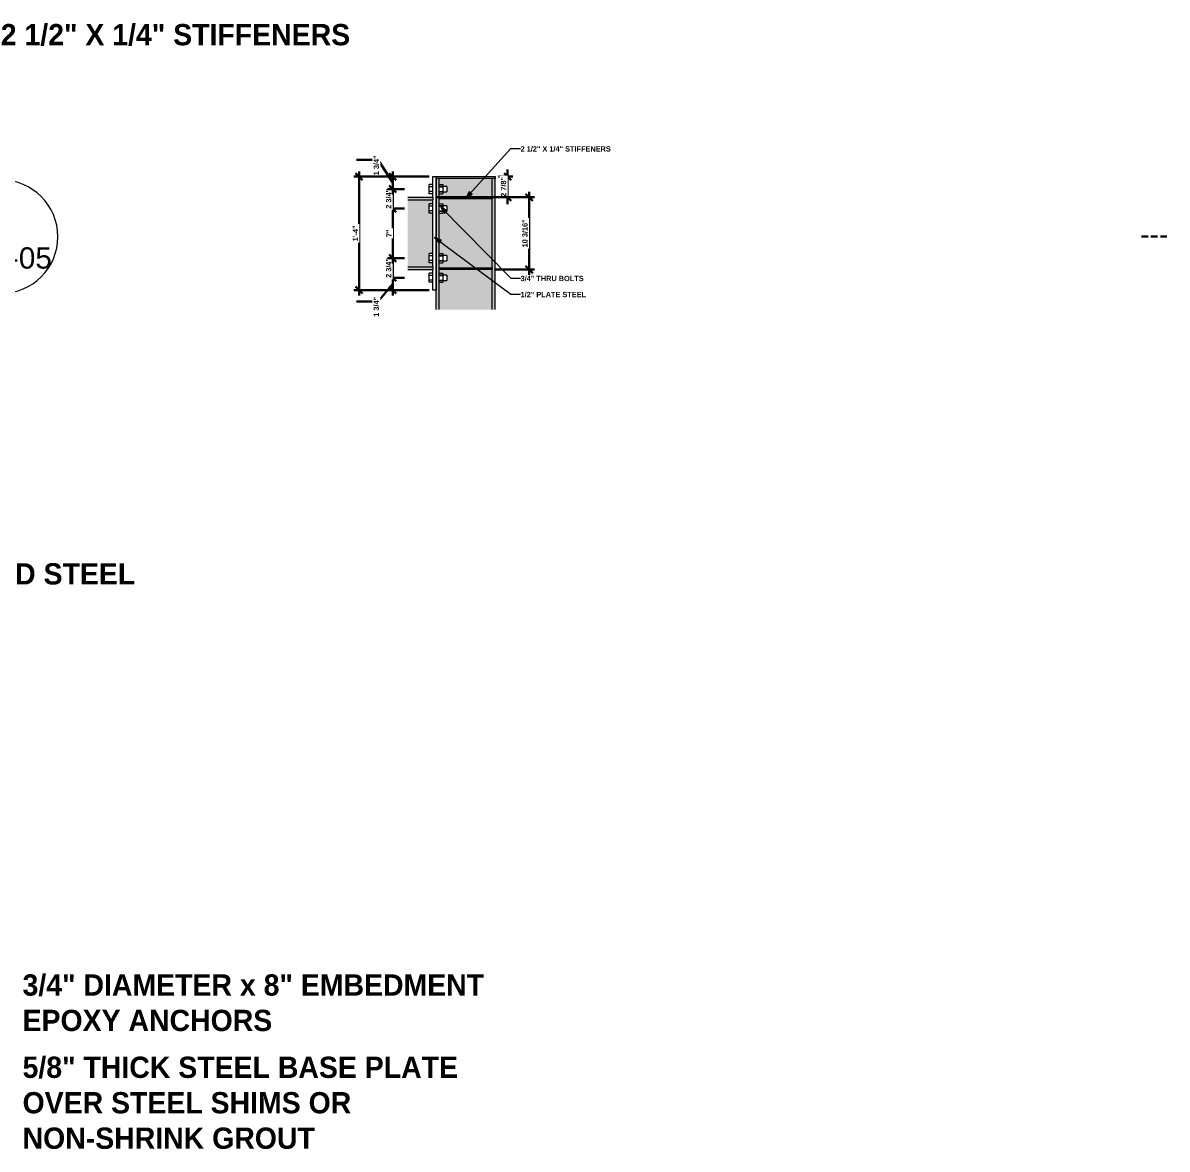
# Model space of a CAD drawing. Header units: inches. Extents: x -8939 to -8174, y -29 to 1319.
# Drawn here: x -8665.7 to -8504.3, y 9.2 to 168.1 of the extents above; entities that cross this region are included whole.
import ezdxf

# ---------------------------------------------------------------- set-up
doc = ezdxf.new("R2010")
doc.units = ezdxf.units.IN
doc.header["$MEASUREMENT"] = 0
for name, color, linetype, lineweight in [('A-ANNO-DIMS-1', 211, 'Continuous', 30), ('A-ANNO-SYMB', 150, 'Continuous', 9), ('A-GENM', 5, 'Continuous', 9), ('G-ANNO-TEXT', 231, 'Continuous', 9), ('S-BEAM', 12, 'Continuous', 9), ('S-BEAM-1', 63, 'Continuous', 9), ('S-COLS', 52, 'Continuous', 9), ('S-COLS-1', 22, 'Continuous', 9), ('S-FSTN', 2, 'Continuous', 9)]:
    doc.layers.add(name, color=color, linetype=linetype, lineweight=lineweight)
doc.styles.add('Arial', font='arial.ttf', dxfattribs={"height": 3})
doc.styles.add('Century Gothic', font='ufonts.com_century-gothic.ttf', dxfattribs={"height": 3})
doc.styles.add('Century Gothic_B', font='GOTHICB.TTF', dxfattribs={"height": 3})
doc.styles.add('Century Gothic_B_1', font='GOTHICB.TTF', dxfattribs={"height": 0.75})
doc.dimstyles.new('OD__1_16__Tol___2', dxfattribs={"dimscale": 12, "dimtxt": 0.783126, "dimasz": 0.083333, "dimexe": 0.0625, "dimexo": 0.041667, "dimgap": 0.010417, "dimtad": 1, "dimdec": 4, "dimrnd": 0.0625, "dimzin": 3, "dimdsep": 46, "dimlunit": 4, "dimtxsty": 'Century Gothic_B_1', "dimblk1": 'OBLIQUE', "dimblk2": 'OBLIQUE', "dimsah": 1, "dimcen": 0.09, "dimdle": 0.0625, "dimazin": 0, "dimtfac": 1, "dimtdec": 4, "dimtix": 1, "dimtmove": 1, "dimatfit": 3, "dimfxl": 1, "dimtvp": 1, "dimtfill": 1, "dimfrac": 2, "dimtolj": 1, "dimtzin": 0, "dimlwd": 30, "dimlwe": 30, "dimarcsym": 2})
doc.dimstyles.new('OD__1_16__Tol___3', dxfattribs={"dimscale": 12, "dimtxt": 0.783126, "dimasz": 0.083333, "dimexe": 0.0625, "dimexo": 0.041667, "dimgap": 0.010417, "dimtad": 1, "dimdec": 4, "dimrnd": 0.0625, "dimzin": 3, "dimdsep": 46, "dimlunit": 4, "dimtxsty": 'Century Gothic_B_1', "dimblk1": 'OBLIQUE', "dimblk2": 'OBLIQUE', "dimsah": 1, "dimcen": 0.09, "dimdle": 0.0625, "dimazin": 0, "dimtfac": 1, "dimtdec": 4, "dimtix": 1, "dimtmove": 0, "dimatfit": 3, "dimfxl": 1, "dimtvp": 1, "dimtfill": 1, "dimfrac": 2, "dimtolj": 1, "dimtzin": 0, "dimlwd": 30, "dimlwe": 30, "dimarcsym": 2})

# ---------------------------------------------------------------- blocks, each defined once
blk = doc.blocks.new('W-Wide Flange - W10X22 _MOMENT FRAME_-2399009-DETAIL - MOMENT FRAME _1_ - HEAD')
at = {"layer": 'S-BEAM-1'}
for points in [[(-8704.13, 143.14), (-8702.46, 143.14), (-8702.46, 143.5), (-8705.99, 143.5), (-8705.99, 143.14)], [(-8704.13, 142.56), (-8702.46, 142.56), (-8702.46, 143.14), (-8705.99, 143.14), (-8705.99, 142.56)], [(-8704.13, 134.24), (-8702.46, 134.24), (-8702.46, 134.25), (-8702.96, 134.25), (-8702.96, 135.55), (-8702.46, 135.55), (-8702.46, 141.25), (-8702.96, 141.25), (-8702.96, 142.55), (-8702.46, 142.55), (-8702.46, 142.56), (-8705.99, 142.56), (-8705.99, 134.24)], [(-8705.99, 133.66), (-8702.46, 133.66), (-8702.46, 134.24), (-8705.99, 134.23), (-8705.99, 133.66)], [(-8704.13, 133.3), (-8702.46, 133.3), (-8702.46, 133.66), (-8705.99, 133.66), (-8705.99, 133.3)]]:
    blk.add_hatch(color=256, dxfattribs=at).paths.add_polyline_path(points, flags=0)
at = {"layer": 'S-BEAM'}
for p, q in [((-8705.99, 143.5), (-8702.46, 143.5)), ((-8705.99, 143.14), (-8702.46, 143.14)), ((-8702.46, 143.5), (-8702.46, 143.14)), ((-8705.99, 133.66), (-8702.46, 133.66)), ((-8705.99, 133.3), (-8702.46, 133.3)), ((-8702.46, 133.66), (-8702.46, 133.3))]:
    blk.add_line(p, q, dxfattribs=at)
blk = doc.blocks.new('051200 - Structural Steel Framing - Moment Frame - Bolted - 1-2290656-DETAIL - MOMENT FRAME _1_ - HEAD')
at = {"layer": 'A-GENM'}
for p, q in [((-8702.96, 144.97), (-8702.96, 145.3)), ((-8702.46, 145.3), (-8702.96, 145.3)), ((-8701.56, 145.3), (-8701.06, 145.3)), ((-8701.06, 145.3), (-8701.06, 144.97)), ((-8702.96, 144.32), (-8702.96, 144.97)), ((-8702.46, 144.97), (-8702.96, 144.97)), ((-8702.96, 144), (-8702.96, 144.32)), ((-8702.46, 144.32), (-8702.96, 144.32)), ((-8702.46, 144), (-8702.96, 144)), ((-8700.46, 145.02), (-8701.56, 145.02)), ((-8701.56, 144.97), (-8701.06, 144.97)), ((-8701.56, 144.32), (-8701.06, 144.32)), ((-8701.56, 144.27), (-8700.46, 144.27)), ((-8701.56, 144), (-8701.06, 144)), ((-8701.06, 144.97), (-8701.06, 144.32)), ((-8701.06, 144.32), (-8701.06, 144)), ((-8700.46, 145.02), (-8700.46, 144.65)), ((-8700.46, 144.65), (-8700.46, 144.27)), ((-8702.96, 142.22), (-8702.96, 142.55)), ((-8702.46, 142.55), (-8702.96, 142.55)), ((-8702.96, 141.57), (-8702.96, 142.22)), ((-8702.46, 142.22), (-8702.96, 142.22)), ((-8701.56, 142.55), (-8701.06, 142.55)), ((-8700.46, 142.27), (-8701.56, 142.27)), ((-8701.56, 142.22), (-8701.06, 142.22)), ((-8701.06, 142.55), (-8701.06, 142.22)), ((-8701.06, 142.22), (-8701.06, 141.57)), ((-8700.46, 142.27), (-8700.46, 141.9)), ((-8702.96, 141.25), (-8702.96, 141.57)), ((-8702.46, 141.57), (-8702.96, 141.57)), ((-8702.46, 141.25), (-8702.96, 141.25)), ((-8701.56, 141.57), (-8701.06, 141.57)), ((-8701.56, 141.52), (-8700.46, 141.52)), ((-8701.56, 141.25), (-8701.06, 141.25)), ((-8701.06, 141.57), (-8701.06, 141.25)), ((-8700.46, 141.9), (-8700.46, 141.52)), ((-8702.96, 135.22), (-8702.96, 135.55)), ((-8702.46, 135.55), (-8702.96, 135.55)), ((-8702.96, 134.57), (-8702.96, 135.22)), ((-8702.46, 135.22), (-8702.96, 135.22)), ((-8702.96, 134.25), (-8702.96, 134.57)), ((-8702.46, 134.57), (-8702.96, 134.57)), ((-8702.46, 134.25), (-8702.96, 134.25)), ((-8701.56, 135.55), (-8701.06, 135.55)), ((-8700.46, 135.27), (-8701.56, 135.27)), ((-8701.56, 135.22), (-8701.06, 135.22)), ((-8701.56, 134.57), (-8701.06, 134.57)), ((-8701.56, 134.52), (-8700.46, 134.52)), ((-8701.56, 134.25), (-8701.06, 134.25)), ((-8701.06, 135.55), (-8701.06, 135.22)), ((-8701.06, 135.22), (-8701.06, 134.57)), ((-8701.06, 134.57), (-8701.06, 134.25)), ((-8700.46, 135.27), (-8700.46, 134.9)), ((-8700.46, 134.9), (-8700.46, 134.52)), ((-8702.96, 132.47), (-8702.96, 132.8)), ((-8702.46, 132.8), (-8702.96, 132.8)), ((-8702.96, 131.82), (-8702.96, 132.47)), ((-8702.46, 132.47), (-8702.96, 132.47)), ((-8701.56, 132.8), (-8701.06, 132.8)), ((-8700.46, 132.52), (-8701.56, 132.52)), ((-8701.56, 132.47), (-8701.06, 132.47)), ((-8701.06, 132.8), (-8701.06, 132.47)), ((-8701.06, 132.47), (-8701.06, 131.82)), ((-8700.46, 132.52), (-8700.46, 132.15)), ((-8702.96, 131.5), (-8702.96, 131.82)), ((-8702.46, 131.82), (-8702.96, 131.82)), ((-8702.46, 131.5), (-8702.96, 131.5)), ((-8701.56, 131.82), (-8701.06, 131.82)), ((-8701.56, 131.77), (-8700.46, 131.77)), ((-8701.56, 131.5), (-8701.06, 131.5)), ((-8701.06, 131.82), (-8701.06, 131.5)), ((-8700.46, 132.15), (-8700.46, 131.77))]:
    blk.add_line(p, q, dxfattribs=at)
at = {"layer": 'S-FSTN'}
for p, q in [((-8702.46, 143.5), (-8702.46, 146.4)), ((-8702.46, 146.4), (-8701.96, 146.4)), ((-8701.96, 146.4), (-8693.68, 146.4)), ((-8701.96, 146.15), (-8701.96, 146.4)), ((-8701.96, 146.4), (-8701.96, 130.4)), ((-8693.68, 146.15), (-8701.96, 146.15)), ((-8693.68, 146.4), (-8693.68, 146.15)), ((-8702.46, 133.66), (-8702.46, 143.14)), ((-8701.56, 143.5), (-8694.08, 143.5)), ((-8701.56, 143.25), (-8701.56, 143.5)), ((-8694.08, 143.25), (-8701.56, 143.25)), ((-8694.08, 143.5), (-8694.08, 143.25)), ((-8702.46, 130.4), (-8702.46, 133.3)), ((-8701.56, 133.55), (-8694.08, 133.55)), ((-8701.56, 133.3), (-8701.56, 133.55)), ((-8694.08, 133.3), (-8701.56, 133.3)), ((-8694.08, 133.55), (-8694.08, 133.3)), ((-8701.96, 130.4), (-8702.46, 130.4))]:
    blk.add_line(p, q, dxfattribs=at)
blk = doc.blocks.new('Detail View - Callout Head-565430-STRUCTURE - MOMENT FRAME _1_ - ELEVATION')
at = {"layer": 'A-ANNO-SYMB'}
for start, end in [(0, 180), (180, 360)]:
    blk.add_arc((-8668.72, 137.93), 8, start, end, dxfattribs=at)
at = {"layer": 'A-ANNO-SYMB', "insert": (-8508.09, 139.8), "char_height": 3, "width": 5.151, "attachment_point": 1, "style": 'Century Gothic'}
blk.add_mtext('---', dxfattribs=at)
blk = doc.blocks.new('_Oblique')
at = {"color": 0, "linetype": 'ByBlock', "lineweight": -2}
blk.add_line((-0.5, -0.5), (0.5, 0.5), dxfattribs=at)
blk = doc.blocks.new('DIMBLOCK22-DETAIL - MOMENT FRAME _1_ - HEAD')
at = {"layer": 'A-ANNO-DIMS-1', "color": 0, "lineweight": 30, "transparency": 16777216}
for p, q in [((-8613.49, 129.65), (-8613.49, 132.9)), ((-8613.49, 131.27), (-8615.56, 128.81)), ((-8611.84, 132.15), (-8614.24, 132.15)), ((-8608.34, 130.4), (-8614.24, 130.4)), ((-8615.56, 128.81), (-8618.61, 128.81))]:
    blk.add_line(p, q, dxfattribs=at)
at = {"layer": 'Defpoints', "color": 0, "transparency": 16777216}
for p in [(-8613.49, 132.15), (-8611.34, 132.15), (-8607.84, 130.4)]:
    blk.add_point(p, dxfattribs=at)
at = {"layer": 'A-ANNO-DIMS-1', "color": 0, "lineweight": 30, "transparency": 16777216}
for p, rotation in [((-8613.49, 132.15), 90), ((-8613.49, 130.4), 270)]:
    blk.add_blockref('_Oblique', p, dxfattribs=dict(at, rotation=rotation))
at = {"layer": 'A-ANNO-DIMS-1', "color": 0, "transparency": 16777216, "insert": (-8616.19, 126.64), "char_height": 0.75, "attachment_point": 1, "rotation": 90, "line_spacing_factor": 0.984502, "style": 'Century Gothic_B_1', "bg_fill": 3, "box_fill_scale": 1.25, "bg_fill_color": 256, "bg_fill_true_color": 13158600, "bg_fill_transparency": 0}
blk.add_mtext('\\A1;1 3/4"', dxfattribs=at)
blk = doc.blocks.new('DIMBLOCK23-DETAIL - MOMENT FRAME _1_ - HEAD')
at = {"layer": 'A-ANNO-DIMS-1', "color": 0, "lineweight": 30, "transparency": 16777216}
for p, q in [((-8613.49, 134.9), (-8613.49, 135.9)), ((-8611.84, 134.9), (-8614.24, 134.9)), ((-8613.49, 132.15), (-8613.49, 134.9)), ((-8611.84, 132.15), (-8614.24, 132.15)), ((-8613.49, 132.15), (-8613.49, 131.15))]:
    blk.add_line(p, q, dxfattribs=at)
at = {"layer": 'Defpoints', "color": 0, "transparency": 16777216}
for p in [(-8611.34, 134.9), (-8611.34, 132.15)]:
    blk.add_point(p, dxfattribs=at)
at = {"layer": 'A-ANNO-DIMS-1', "color": 0, "lineweight": 30, "transparency": 16777216}
for p, rotation in [((-8613.49, 134.9), 270), ((-8613.49, 132.15), 90)]:
    blk.add_blockref('_Oblique', p, dxfattribs=dict(at, rotation=rotation))
at = {"layer": 'A-ANNO-DIMS-1', "color": 0, "transparency": 16777216, "insert": (-8614.06, 133.52), "char_height": 0.75, "attachment_point": 5, "rotation": 90, "style": 'Century Gothic_B_1', "bg_fill": 3, "box_fill_scale": 1.25, "bg_fill_color": 256, "bg_fill_true_color": 13158600, "bg_fill_transparency": 0}
blk.add_mtext('\\A1;2 3/4"', dxfattribs=at)
at = {"layer": 'Defpoints', "color": 0, "transparency": 16777216}
blk.add_point((-8613.49, 134.9), dxfattribs=at)
blk = doc.blocks.new('DIMBLOCK24-DETAIL - MOMENT FRAME _1_ - HEAD')
at = {"layer": 'A-ANNO-DIMS-1', "color": 0, "lineweight": 30, "transparency": 16777216}
for p, q in [((-8613.49, 134.15), (-8613.49, 142.65)), ((-8611.84, 141.9), (-8614.24, 141.9)), ((-8611.84, 134.9), (-8614.24, 134.9))]:
    blk.add_line(p, q, dxfattribs=at)
at = {"layer": 'Defpoints', "color": 0, "transparency": 16777216}
for p in [(-8613.49, 141.9), (-8611.34, 141.9), (-8611.34, 134.9)]:
    blk.add_point(p, dxfattribs=at)
at = {"layer": 'A-ANNO-DIMS-1', "color": 0, "lineweight": 30, "transparency": 16777216}
for p, rotation in [((-8613.49, 141.9), 90), ((-8613.49, 134.9), 270)]:
    blk.add_blockref('_Oblique', p, dxfattribs=dict(at, rotation=rotation))
at = {"layer": 'A-ANNO-DIMS-1', "color": 0, "transparency": 16777216, "insert": (-8614, 138.4), "char_height": 0.75, "attachment_point": 5, "rotation": 90, "style": 'Century Gothic_B_1', "bg_fill": 3, "box_fill_scale": 1.25, "bg_fill_color": 256, "bg_fill_true_color": 13158600, "bg_fill_transparency": 0}
blk.add_mtext('\\A1;7"', dxfattribs=at)
blk = doc.blocks.new('DIMBLOCK25-DETAIL - MOMENT FRAME _1_ - HEAD')
at = {"layer": 'A-ANNO-DIMS-1', "color": 0, "lineweight": 30, "transparency": 16777216}
for p, q in [((-8613.49, 144.65), (-8613.49, 145.65)), ((-8611.84, 144.65), (-8614.24, 144.65)), ((-8613.49, 141.9), (-8613.49, 144.65)), ((-8611.84, 141.9), (-8614.24, 141.9)), ((-8613.49, 141.9), (-8613.49, 140.9))]:
    blk.add_line(p, q, dxfattribs=at)
at = {"layer": 'Defpoints', "color": 0, "transparency": 16777216}
for p in [(-8611.34, 144.65), (-8611.34, 141.9)]:
    blk.add_point(p, dxfattribs=at)
at = {"layer": 'A-ANNO-DIMS-1', "color": 0, "lineweight": 30, "transparency": 16777216}
for p, rotation in [((-8613.49, 144.65), 270), ((-8613.49, 141.9), 90)]:
    blk.add_blockref('_Oblique', p, dxfattribs=dict(at, rotation=rotation))
at = {"layer": 'A-ANNO-DIMS-1', "color": 0, "transparency": 16777216, "insert": (-8614.06, 143.27), "char_height": 0.75, "attachment_point": 5, "rotation": 90, "style": 'Century Gothic_B_1', "bg_fill": 3, "box_fill_scale": 1.25, "bg_fill_color": 256, "bg_fill_true_color": 13158600, "bg_fill_transparency": 0}
blk.add_mtext('\\A1;2 3/4"', dxfattribs=at)
at = {"layer": 'Defpoints', "color": 0, "transparency": 16777216}
blk.add_point((-8613.49, 144.65), dxfattribs=at)
blk = doc.blocks.new('DIMBLOCK26-DETAIL - MOMENT FRAME _1_ - HEAD')
at = {"layer": 'A-ANNO-DIMS-1', "color": 0, "lineweight": 30, "transparency": 16777216}
for p, q in [((-8615.56, 148.77), (-8618.61, 148.77)), ((-8613.49, 145.52), (-8615.56, 148.77)), ((-8613.49, 143.9), (-8613.49, 147.15)), ((-8608.34, 146.4), (-8614.24, 146.4)), ((-8611.84, 144.65), (-8614.24, 144.65))]:
    blk.add_line(p, q, dxfattribs=at)
at = {"layer": 'Defpoints', "color": 0, "transparency": 16777216}
for p in [(-8613.49, 146.4), (-8607.84, 146.4), (-8611.34, 144.65)]:
    blk.add_point(p, dxfattribs=at)
at = {"layer": 'A-ANNO-DIMS-1', "color": 0, "lineweight": 30, "transparency": 16777216}
for p, rotation in [((-8613.49, 146.4), 90), ((-8613.49, 144.65), 270)]:
    blk.add_blockref('_Oblique', p, dxfattribs=dict(at, rotation=rotation))
at = {"layer": 'A-ANNO-DIMS-1', "color": 0, "transparency": 16777216, "insert": (-8616.19, 146.6), "char_height": 0.75, "attachment_point": 1, "rotation": 90, "line_spacing_factor": 0.984502, "style": 'Century Gothic_B_1', "bg_fill": 3, "box_fill_scale": 1.25, "bg_fill_color": 256, "bg_fill_true_color": 13158600, "bg_fill_transparency": 0}
blk.add_mtext('\\A1;1 3/4"', dxfattribs=at)
blk = doc.blocks.new('DIMBLOCK27-DETAIL - MOMENT FRAME _1_ - HEAD')
at = {"layer": 'A-ANNO-DIMS-1', "color": 0, "lineweight": 30, "transparency": 16777216}
for p, q in [((-8618.24, 129.65), (-8618.24, 147.15)), ((-8608.34, 146.4), (-8618.99, 146.4)), ((-8608.34, 130.4), (-8618.99, 130.4))]:
    blk.add_line(p, q, dxfattribs=at)
at = {"layer": 'Defpoints', "color": 0, "transparency": 16777216}
for p in [(-8618.24, 146.4), (-8607.84, 146.4), (-8607.84, 130.4)]:
    blk.add_point(p, dxfattribs=at)
at = {"layer": 'A-ANNO-DIMS-1', "color": 0, "lineweight": 30, "transparency": 16777216}
for p, rotation in [((-8618.24, 146.4), 90), ((-8618.24, 130.4), 270)]:
    blk.add_blockref('_Oblique', p, dxfattribs=dict(at, rotation=rotation))
at = {"layer": 'A-ANNO-DIMS-1', "color": 0, "transparency": 16777216, "insert": (-8618.75, 138.4), "char_height": 0.75, "attachment_point": 5, "rotation": 90, "style": 'Century Gothic_B_1', "bg_fill": 3, "box_fill_scale": 1.25, "bg_fill_color": 256, "bg_fill_true_color": 13158600, "bg_fill_transparency": 0}
blk.add_mtext('\\A1;1\'-4"', dxfattribs=at)
blk = doc.blocks.new('DIMBLOCK28-DETAIL - MOMENT FRAME _1_ - HEAD')
at = {"layer": 'A-ANNO-DIMS-1', "color": 0, "lineweight": 30, "transparency": 16777216}
for p, q in [((-8597.28, 146.4), (-8597.28, 147.4)), ((-8598.56, 146.4), (-8596.53, 146.4)), ((-8597.28, 143.5), (-8597.28, 146.4)), ((-8607.34, 143.5), (-8596.53, 143.5)), ((-8597.28, 143.5), (-8597.28, 142.5))]:
    blk.add_line(p, q, dxfattribs=at)
at = {"layer": 'Defpoints', "color": 0, "transparency": 16777216}
blk.add_point((-8607.84, 143.5), dxfattribs=at)
at = {"layer": 'A-ANNO-DIMS-1', "color": 0, "lineweight": 30, "transparency": 16777216}
for p, rotation in [((-8597.28, 146.4), 270), ((-8597.28, 143.5), 90)]:
    blk.add_blockref('_Oblique', p, dxfattribs=dict(at, rotation=rotation))
at = {"layer": 'A-ANNO-DIMS-1', "color": 0, "transparency": 16777216, "insert": (-8597.85, 144.95), "char_height": 0.75, "attachment_point": 5, "rotation": 90, "style": 'Century Gothic_B_1', "bg_fill": 3, "box_fill_scale": 1.25, "bg_fill_color": 256, "bg_fill_true_color": 13158600, "bg_fill_transparency": 0}
blk.add_mtext('\\A1;2 7/8"', dxfattribs=at)
at = {"layer": 'Defpoints', "color": 0, "transparency": 16777216}
for p in [(-8599.06, 146.4), (-8597.28, 146.4)]:
    blk.add_point(p, dxfattribs=at)
blk = doc.blocks.new('DIMBLOCK29-DETAIL - MOMENT FRAME _1_ - HEAD')
at = {"layer": 'A-ANNO-DIMS-1', "color": 0, "lineweight": 30, "transparency": 16777216}
for p, q in [((-8594.25, 132.55), (-8594.25, 144.25)), ((-8598.96, 143.5), (-8593.5, 143.5)), ((-8598.96, 133.3), (-8593.5, 133.3))]:
    blk.add_line(p, q, dxfattribs=at)
at = {"layer": 'Defpoints', "color": 0, "transparency": 16777216}
for p in [(-8599.46, 143.5), (-8594.25, 143.5), (-8599.46, 133.3)]:
    blk.add_point(p, dxfattribs=at)
at = {"layer": 'A-ANNO-DIMS-1', "color": 0, "lineweight": 30, "transparency": 16777216}
for p, rotation in [((-8594.25, 143.5), 90), ((-8594.25, 133.3), 270)]:
    blk.add_blockref('_Oblique', p, dxfattribs=dict(at, rotation=rotation))
at = {"layer": 'A-ANNO-DIMS-1', "color": 0, "transparency": 16777216, "insert": (-8594.83, 138.4), "char_height": 0.75, "attachment_point": 5, "rotation": 90, "style": 'Century Gothic_B_1', "bg_fill": 3, "box_fill_scale": 1.25, "bg_fill_color": 256, "bg_fill_true_color": 13158600, "bg_fill_transparency": 0}
blk.add_mtext('\\A1;10 3/16"', dxfattribs=at)

msp = doc.modelspace()

# ---------------------------------------------------------------- hatches: boundary and pattern name
at = {"layer": 'G-ANNO-TEXT'}
for points in [[(-8603.15828, 143.34499), (-8602.28968, 143.90831), (-8602.68771, 144.26714)], [(-8606.71609, 142.11386), (-8606.20526, 141.21339), (-8605.82346, 141.58944)]]:
    msp.add_hatch(color=256, dxfattribs=at).paths.add_polyline_path(points, flags=0)
at = {"layer": 'S-COLS-1'}
for points in [[(-8606.94014, 127.65958), (-8606.94014, 146.14961), (-8607.34014, 146.14961), (-8607.34014, 127.65958)], [(-8599.06014, 127.65958), (-8599.06014, 146.14961), (-8599.46014, 146.14961), (-8599.46014, 127.65958)]]:
    msp.add_hatch(color=256, dxfattribs=at).paths.add_polyline_path(points, flags=0)
h = msp.add_hatch(color=256, dxfattribs=at)
h.paths.add_polyline_path([(-8606.49354, 127.65958), (-8606.46514, 127.65958), (-8606.46514, 131.50009), (-8606.94014, 131.50009), (-8606.94014, 127.65958), (-8606.70264, 127.65958)], flags=0)
h.paths.add_polyline_path([(-8606.94014, 132.79913), (-8606.46514, 132.79913), (-8606.46514, 133.3), (-8606.94014, 133.3)], flags=0)
h.paths.add_polyline_path([(-8606.94014, 133.55), (-8606.46514, 133.55), (-8606.46514, 134.25009), (-8606.94014, 134.25009), (-8606.94014, 134.07625)], flags=0)
h.paths.add_polyline_path([(-8606.46514, 135.54913), (-8606.46514, 141.25009), (-8606.94014, 141.25009), (-8606.94014, 135.54913), (-8606.48142, 135.54913)], flags=0)
h.paths.add_polyline_path([(-8606.46514, 142.54913), (-8606.46514, 143.24922), (-8606.94014, 143.24922), (-8606.94014, 142.54913), (-8606.47067, 142.54913)], flags=0)
h.paths.add_polyline_path([(-8606.70562, 143.49922), (-8606.46514, 143.49922), (-8606.46844, 144.00009), (-8606.94014, 144.00009), (-8606.94014, 143.49922), (-8606.8765, 143.49922)], flags=0)
h.paths.add_polyline_path([(-8606.94014, 145.29913), (-8606.46514, 145.29913), (-8606.46514, 146.14961), (-8606.94014, 146.14961), (-8606.94014, 145.62625)], flags=0)
h = msp.add_hatch(color=256, dxfattribs=at)
h.paths.add_polyline_path([(-8603.93403, 127.65958), (-8599.93514, 127.65958), (-8599.93514, 133.3), (-8606.46514, 133.3), (-8606.46514, 132.79913), (-8606.4417, 132.79913), (-8606.4417, 132.52461), (-8605.84014, 132.52461), (-8605.84014, 131.77461), (-8606.4417, 131.77461), (-8606.4417, 131.50009), (-8606.46514, 131.50009), (-8606.46514, 127.65958)], flags=0)
h.paths.add_polyline_path([(-8606.46514, 133.55), (-8599.93514, 133.55), (-8599.93514, 143.24922), (-8606.46514, 143.24922), (-8606.46514, 142.54913), (-8606.4417, 142.54913), (-8606.4417, 142.27461), (-8605.84014, 142.27461), (-8605.84014, 141.52461), (-8606.4417, 141.52461), (-8606.4417, 141.25009), (-8606.46514, 141.25009), (-8606.46514, 135.54913), (-8606.4417, 135.54913), (-8606.4417, 135.27461), (-8605.84014, 135.27461), (-8605.84014, 134.52461), (-8606.4417, 134.52461), (-8606.4417, 134.25009), (-8606.46514, 134.25009), (-8606.46514, 134.07625)], flags=0)
h.paths.add_polyline_path([(-8605.79211, 143.49922), (-8599.93514, 143.49922), (-8599.93514, 146.14961), (-8606.46514, 146.14961), (-8606.46514, 145.29913), (-8606.4417, 145.29913), (-8606.4417, 145.02461), (-8605.84014, 145.02461), (-8605.84014, 144.27461), (-8606.4417, 144.27461), (-8606.4417, 144.00009), (-8606.46514, 144.00009), (-8606.46514, 143.49922), (-8606.4417, 143.49922)], flags=0)
h = msp.add_hatch(color=256, dxfattribs=at)
h.paths.add_polyline_path([(-8599.93514, 127.65958), (-8599.46014, 127.65958), (-8599.46014, 133.3), (-8599.93514, 133.3)], flags=0)
h.paths.add_polyline_path([(-8599.69764, 133.55), (-8599.46014, 133.55), (-8599.46134, 143.24922), (-8599.93514, 143.24922), (-8599.93514, 133.55), (-8599.71699, 133.55)], flags=0)
h.paths.add_polyline_path([(-8599.52676, 143.49922), (-8599.46014, 143.49922), (-8599.46014, 146.14961), (-8599.93514, 146.14961), (-8599.93514, 143.49922), (-8599.69764, 143.49922)], flags=0)

# ---------------------------------------------------------------- linework, layer by layer
at = {"layer": 'G-ANNO-TEXT'}
for p, q in [((-8603.15828, 143.34499), (-8596.83412, 150.36003)), ((-8596.83412, 150.36003), (-8595.45237, 150.36003)), ((-8602.68771, 144.26714), (-8603.15828, 143.34499)), ((-8603.15828, 143.34499), (-8602.28968, 143.90831)), ((-8602.28968, 143.90831), (-8602.68771, 144.26714)), ((-8606.71609, 142.11386), (-8606.20526, 141.21339)), ((-8605.82346, 141.58944), (-8606.71609, 142.11386)), ((-8606.71609, 142.11386), (-8596.83412, 132.08082)), ((-8606.20526, 141.21339), (-8605.82346, 141.58944)), ((-8606.94817, 137.02061), (-8606.62798, 137.45033)), ((-8596.83412, 132.08082), (-8595.45237, 132.08082)), ((-8596.83412, 129.81865), (-8595.45237, 129.81865))]:
    msp.add_line(p, q, dxfattribs=at)
at = {"layer": 'S-COLS'}
for p, q in [((-8607.34014, 127.65958), (-8607.34014, 146.14961)), ((-8606.94014, 146.14961), (-8607.34014, 146.14961)), ((-8606.94014, 127.65958), (-8606.94014, 146.14961)), ((-8599.46014, 127.65958), (-8599.46014, 146.14961)), ((-8599.06014, 146.14961), (-8599.46014, 146.14961)), ((-8599.06014, 127.65958), (-8599.06014, 146.14961))]:
    msp.add_line(p, q, dxfattribs=at)

# ---------------------------------------------------------------- block references
at = {"layer": 'A-ANNO-SYMB'}
msp.add_blockref('Detail View - Callout Head-565430-STRUCTURE - MOMENT FRAME _1_ - ELEVATION', (0, 0), dxfattribs=at)
at = {"layer": 'S-BEAM'}
msp.add_blockref('W-Wide Flange - W10X22 _MOMENT FRAME_-2399009-DETAIL - MOMENT FRAME _1_ - HEAD', (94.61924, 0), dxfattribs=at)
at = {"layer": 'S-FSTN'}
msp.add_blockref('051200 - Structural Steel Framing - Moment Frame - Bolted - 1-2290656-DETAIL - MOMENT FRAME _1_ - HEAD', (94.61924, 0), dxfattribs=at)

# ---------------------------------------------------------------- texts
at = {"layer": 'A-ANNO-SYMB', "insert": (-8676.01035, 136.4321), "char_height": 3, "width": 17.675, "attachment_point": 1, "style": 'Arial'}
msp.add_mtext('ASK-05', dxfattribs=at)
at = {"layer": 'G-ANNO-TEXT', "attachment_point": 1}
for s, insert, char_height, width, style in [('2 1/2" X 1/4" STIFFENERS', (-8668.77772, 167.92968), 3, 58.277, 'Century Gothic_B'), ('2 1/2" X 1/4" STIFFENERS', (-8595.45237, 150.69356), 0.75, 14.56925, 'Century Gothic_B_1'), ('3/4" THRU BOLTS', (-8595.45237, 132.41435), 0.75, 9.82225, 'Century Gothic_B_1'), ('1/2" PLATE STEEL', (-8595.45237, 130.15218), 0.75, 9.797, 'Century Gothic_B_1'), ('PRIMED STEEL', (-8679.45676, 91.87614), 3, 32.32, 'Century Gothic_B'), ('3/4" DIAMETER x 8" EMBEDMENT', (-8665.70249, 33.8894), 3, 77.568, 'Century Gothic_B'), ('EPOXY ANCHORS', (-8665.70249, 28.8894), 3, 43.531, 'Century Gothic_B'), ('5/8" THICK STEEL BASE PLATE', (-8665.70249, 22.28213), 3, 68.68, 'Century Gothic_B'), ('OVER STEEL SHIMS OR', (-8665.70249, 17.28213), 3, 52.924, 'Century Gothic_B'), ('NON-SHRINK GROUT', (-8665.70249, 12.28213), 3, 50.5, 'Century Gothic_B')]:
    msp.add_mtext(s, dxfattribs=dict(at, insert=insert, char_height=char_height, width=width, style=style))

# ---------------------------------------------------------------- next in the draw order: dimensions: what is measured, and where the dimension line sits
at = {"layer": 'A-ANNO-DIMS-1'}
dim = msp.add_linear_dim(base=(-8613.48665, 132.14961), p1=(-8607.84014, 130.39961), p2=(-8611.34014, 132.14961), angle=90, dimstyle='OD__1_16__Tol___2', override={"dimpost": '<>', "dimfxl": 3.913119}, dxfattribs=at)
dim.commit()
dim.dimension.update_dxf_attribs({"geometry": 'DIMBLOCK22-DETAIL - MOMENT FRAME _1_ - HEAD', "text_midpoint": (-8615.68572, 128.81248), "dimtype": 160, "text_rotation": 90})

# ---------------------------------------------------------------- next in the draw order: dimensions: what is measured, and where the dimension line sits
dim = msp.add_linear_dim(base=(-8613.48665, 134.89961), p1=(-8611.34014, 132.14961), p2=(-8611.34014, 134.89961), angle=90, dimstyle='OD__1_16__Tol___3', override={"dimpost": '<>', "dimfxl": 2.75}, dxfattribs=at)
dim.commit()
dim.dimension.update_dxf_attribs({"geometry": 'DIMBLOCK23-DETAIL - MOMENT FRAME _1_ - HEAD', "text_midpoint": (-8614.06415, 133.52461)})

# ---------------------------------------------------------------- next in the draw order: dimensions: what is measured, and where the dimension line sits
dim = msp.add_linear_dim(base=(-8613.48665, 141.89961), p1=(-8611.34014, 134.89961), p2=(-8611.34014, 141.89961), angle=90, dimstyle='OD__1_16__Tol___3', override={"dimpost": '<>', "dimfxl": 7}, dxfattribs=at)
dim.commit()
dim.dimension.update_dxf_attribs({"geometry": 'DIMBLOCK24-DETAIL - MOMENT FRAME _1_ - HEAD', "text_midpoint": (-8613.99609, 138.39961)})

# ---------------------------------------------------------------- next in the draw order: dimensions: what is measured, and where the dimension line sits
dim = msp.add_linear_dim(base=(-8613.48665, 144.64961), p1=(-8611.34014, 141.89961), p2=(-8611.34014, 144.64961), angle=90, dimstyle='OD__1_16__Tol___3', override={"dimpost": '<>', "dimfxl": 2.75}, dxfattribs=at)
dim.commit()
dim.dimension.update_dxf_attribs({"geometry": 'DIMBLOCK25-DETAIL - MOMENT FRAME _1_ - HEAD', "text_midpoint": (-8614.06415, 143.27461)})

# ---------------------------------------------------------------- next in the draw order: dimensions: what is measured, and where the dimension line sits
dim = msp.add_linear_dim(base=(-8613.48665, 146.39961), p1=(-8611.34014, 144.64961), p2=(-8607.84014, 146.39961), angle=90, dimstyle='OD__1_16__Tol___2', override={"dimpost": '<>', "dimfxl": 3.913119}, dxfattribs=at)
dim.commit()
dim.dimension.update_dxf_attribs({"geometry": 'DIMBLOCK26-DETAIL - MOMENT FRAME _1_ - HEAD', "text_midpoint": (-8615.68572, 148.77022), "dimtype": 160, "text_rotation": 90})

# ---------------------------------------------------------------- next in the draw order: dimensions: what is measured, and where the dimension line sits
dim = msp.add_linear_dim(base=(-8618.24406, 146.39961), p1=(-8607.84014, 130.39961), p2=(-8607.84014, 146.39961), angle=90, dimstyle='OD__1_16__Tol___3', override={"dimpost": '<>', "dimfxl": 16}, dxfattribs=at)
dim.commit()
dim.dimension.update_dxf_attribs({"geometry": 'DIMBLOCK27-DETAIL - MOMENT FRAME _1_ - HEAD', "text_midpoint": (-8618.7535, 138.39961)})

# ---------------------------------------------------------------- next in the draw order: hatches: boundary and pattern name
at = {"layer": 'G-ANNO-TEXT'}
msp.add_hatch(color=256, dxfattribs=at).paths.add_polyline_path([(-8607.58995, 137.83296), (-8606.94817, 137.02061), (-8606.62798, 137.45033)], flags=0)

# ---------------------------------------------------------------- next in the draw order: linework, layer by layer
for p, q in [((-8607.58995, 137.83296), (-8606.94817, 137.02061)), ((-8606.62798, 137.45033), (-8607.58995, 137.83296))]:
    msp.add_line(p, q, dxfattribs=at)

# ---------------------------------------------------------------- next in the draw order: dimensions: what is measured, and where the dimension line sits
at = {"layer": 'A-ANNO-DIMS-1'}
dim = msp.add_linear_dim(base=(-8597.27678, 146.39961), p1=(-8607.84014, 143.5), p2=(-8599.05889, 146.39961), angle=90, dimstyle='OD__1_16__Tol___3', override={"dimpost": '<>', "dimfxl": 9.247599}, dxfattribs=at)
dim.commit()
dim.dimension.update_dxf_attribs({"geometry": 'DIMBLOCK28-DETAIL - MOMENT FRAME _1_ - HEAD', "text_midpoint": (-8597.85428, 144.9498)})

# ---------------------------------------------------------------- next in the draw order: dimensions: what is measured, and where the dimension line sits
dim = msp.add_linear_dim(base=(-8594.24969, 143.49922), p1=(-8599.45733, 133.3), p2=(-8599.45733, 143.49922), angle=90, dimstyle='OD__1_16__Tol___3', override={"dimpost": '<>', "dimfxl": 10.199219}, dxfattribs=at)
dim.commit()
dim.dimension.update_dxf_attribs({"geometry": 'DIMBLOCK29-DETAIL - MOMENT FRAME _1_ - HEAD', "text_midpoint": (-8594.82719, 138.39961)})

# ---------------------------------------------------------------- next in the draw order: linework, layer by layer
at = {"layer": 'G-ANNO-TEXT'}
msp.add_line((-8607.58995, 137.83296), (-8596.83412, 129.81865), dxfattribs=at)

doc.saveas('drawing.dxf')
